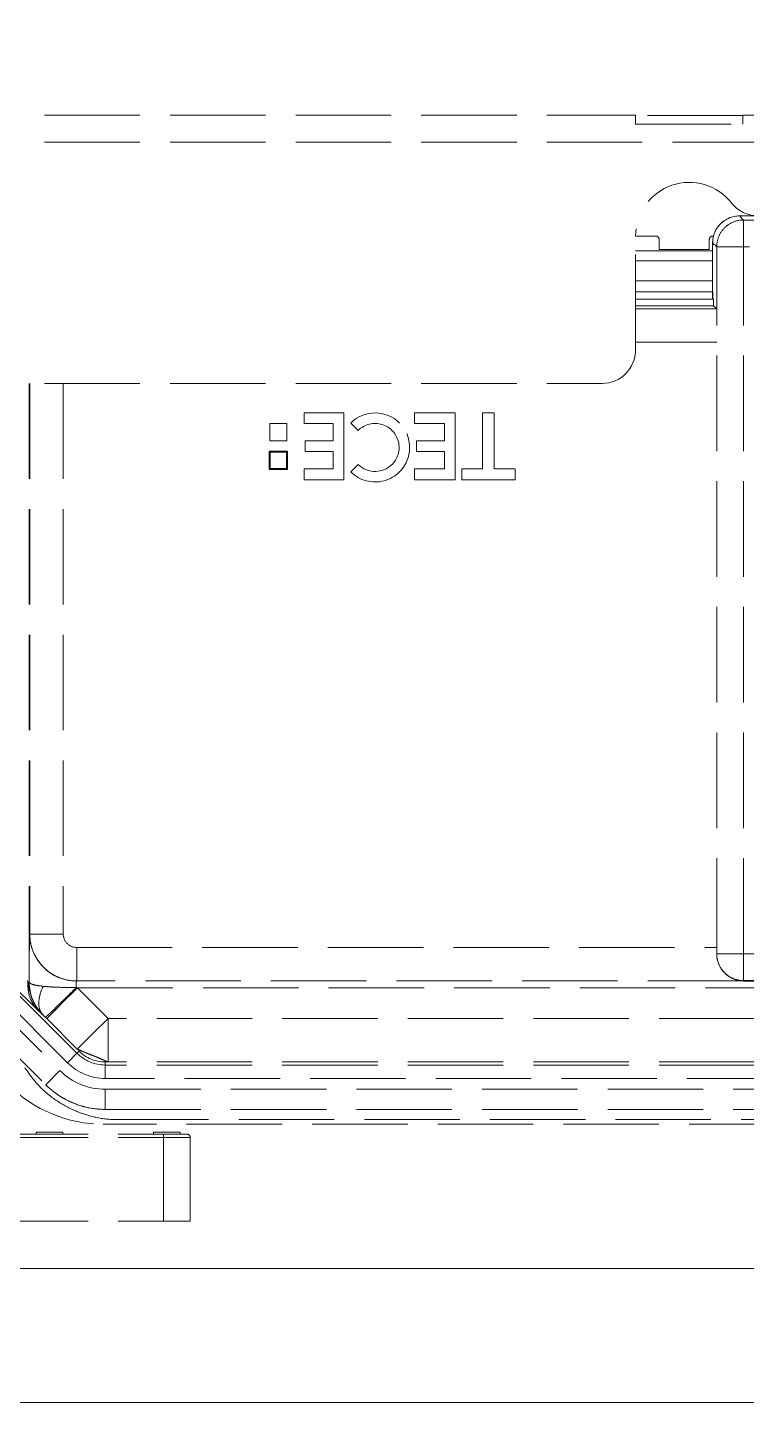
# Model space of a CAD drawing. Header units: inches. Extents: x 258415 to 640093, y 441672 to 945769.
# Drawn here: x 311827.3 to 311934.7, y 467724.1 to 467929.2 of the extents above; entities that cross this region are included whole.
import ezdxf

# ---------------------------------------------------------------- set-up
doc = ezdxf.new("R2010")
doc.units = ezdxf.units.IN
doc.header["$MEASUREMENT"] = 0
doc.linetypes.add('AM_DIN_F_W050', pattern=[6.25, 4.75, -1.5])
doc.layers.add('CQ Marble', color=6, linetype='Continuous', lineweight=0)
for name, color, linetype in [('CQ SANITARY WARES', 212, 'Continuous'), ('grab bar', 7, 'Continuous'), ('SANITARY WARES', 212, 'Continuous')]:
    doc.layers.add(name, color=color, linetype=linetype)

# ---------------------------------------------------------------- blocks, each defined once
blk = doc.blocks.new('ff-12 marble')
at = {"layer": 'CQ Marble', "elevation": 0}
for points in [[(312405.44, 469434.09), (312405.44, 467944.11), (312105.01, 467944.11), (312105.01, 467744.09), (311312.49, 467744.09), (311312.49, 467944.11), (311011.99, 467944.11), (311011.99, 469644.09), (310851.99, 469644.09), (310851.99, 467944.11)], [(312425.44, 469439.09), (312425.44, 467924.11), (312125.01, 467924.11), (312125.01, 467724.09), (311292.49, 467724.09), (311292.49, 467924.11), (310991.99, 467924.11), (310991.99, 469624.09), (310871.99, 469624.09), (310871.99, 467944.11)]]:
    blk.add_lwpolyline(points, dxfattribs=at)
blk = doc.blocks.new('tece profil_9300080 top')
at = {"layer": 'SANITARY WARES', "color": 8, "linetype": 'AM_DIN_F_W050', "lineweight": 0, "ltscale": 3}
for p, q in [((334889.32, 481312.97), (334889.32, 481325.47)), ((334889.32, 481325.47), (334893.32, 481325.47)), ((334956.32, 481325.47), (334893.32, 481325.47)), ((334893.32, 481312.97), (334893.32, 481325.47)), ((334893.32, 481312.97), (334889.32, 481312.97)), ((334893.32, 481312.47), (334893.32, 481312.97)), ((334956.32, 481312.97), (334893.32, 481312.97)), ((334519.35, 481310.98), (334902.29, 481310.98)), ((334519.35, 481310.98), (334902.29, 481310.98)), ((334519.35, 481310.98), (334902.29, 481310.98)), ((334890.32, 481312.47), (334889.82, 481312.47)), ((334893.32, 481312.47), (334890.32, 481312.47)), ((334890.82, 481312.47), (334890.82, 481312.17)), ((334892.82, 481312.17), (334890.82, 481312.17)), ((334894.82, 481312.17), (334892.82, 481312.17)), ((334956.32, 481312.47), (334893.32, 481312.47)), ((334894.82, 481312.47), (334894.82, 481312.17)), ((334902.29, 481310.98), (334902.29, 481310.98)), ((334902.29, 481310.98), (334902.29, 481310.98)), ((334908.32, 481312.47), (334908.32, 481312.17)), ((334910.32, 481312.17), (334908.32, 481312.17)), ((334912.32, 481312.17), (334910.32, 481312.17)), ((334912.32, 481312.47), (334912.32, 481312.17)), ((334900.82, 481310.28), (334520.82, 481310.28)), ((334901.99, 481308.78), (334767.02, 481308.78)), ((334901.99, 481305.78), (334901.99, 481308.78)), ((334901.99, 481305.78), (334519.66, 481305.78)), ((334908.77, 481302.96), (334910.89, 481305.09)), ((334934.82, 481281.16), (334910.89, 481305.09)), ((334519.66, 481304.16), (334901.99, 481304.16)), ((334901.99, 481302.16), (334901.99, 481304.16)), ((334934.82, 481276.92), (334908.77, 481302.96)), ((334711.32, 481302.16), (334901.99, 481302.16)), ((334711.32, 481301.7), (334901.58, 481301.7)), ((334901.58, 481301.7), (334901.58, 481298.69)), ((334901.99, 481301.7), (334901.99, 481302.16)), ((334905.89, 481300.08), (334906.22, 481300.41)), ((334906.22, 481300.41), (334907.63, 481301.82)), ((334906.22, 481300.41), (334934.23, 481272.39)), ((334907.63, 481301.82), (334934.82, 481274.63)), ((334901.58, 481298.69), (334901.58, 481298.43)), ((334901.58, 481298.43), (334901.58, 481295.2)), ((334904.05, 481297.66), (334906.18, 481299.8)), ((334910.74, 481295.23), (334906.18, 481299.8)), ((334901.58, 481295.2), (334903.86, 481297.48)), ((334903.86, 481297.48), (334904.05, 481297.66)), ((334711.32, 481295.2), (334901.58, 481295.2)), ((334906.15, 481290.63), (334901.58, 481295.2)), ((334908.83, 481293.32), (334910.74, 481295.23)), ((334910.95, 481295.03), (334910.74, 481295.23)), ((334911.3, 481294.68), (334911.31, 481294.68)), ((334906.15, 481290.63), (334908.61, 481293.1)), ((334908.61, 481293.1), (334908.83, 481293.32)), ((334906.15, 481290.63), (334711.32, 481290.63)), ((334906.35, 481290.61), (334906.15, 481290.63)), ((334806.71, 481289.63), (334711.32, 481289.63)), ((334806.71, 481289.56), (334711.32, 481289.56)), ((334806.76, 481289.63), (334806.71, 481289.63)), ((334806.76, 481289.62), (334806.71, 481289.56)), ((334806.71, 481285.56), (334806.71, 481289.56)), ((334806.76, 481289.62), (334906.26, 481289.62)), ((334906.28, 481289.63), (334906.26, 481289.62)), ((334906.26, 481284.62), (334906.26, 481289.62)), ((334913.35, 481289.73), (334913.36, 481289.73)), ((334913.36, 481282.62), (334913.36, 481289.73)), ((334913.36, 481289.73), (334913.54, 481289.73)), ((334913.54, 481289.73), (334913.61, 481289.55)), ((334806.71, 481285.56), (334796.61, 481285.56)), ((334810.71, 481285.56), (334806.71, 481285.56)), ((334806.71, 481285.56), (334806.71, 481180.09)), ((334810.71, 481285.56), (334810.71, 481180.09)), ((334906.26, 481284.62), (334810.72, 481284.62)), ((334908.26, 481282.62), (334913.26, 481282.62)), ((334908.26, 481200.47), (334908.26, 481282.62)), ((334913.28, 481282.63), (334913.26, 481282.62)), ((334913.26, 481200.47), (334913.26, 481282.62)), ((334913.36, 481200.47), (334913.36, 481282.62)), ((334840.82, 481214.84), (334840.82, 481214.84)), ((334848.79, 481214.84), (334840.82, 481214.84)), ((334840.82, 481214.84), (334840.82, 481213.22)), ((334848.79, 481214.84), (334848.79, 481214.84)), ((334848.79, 481213.22), (334848.79, 481214.84)), ((334849.74, 481214.84), (334849.74, 481214.84)), ((334855.82, 481214.84), (334849.74, 481214.84)), ((334849.74, 481214.84), (334849.74, 481204.84)), ((334855.82, 481214.84), (334855.82, 481214.84)), ((334855.82, 481213.22), (334855.82, 481214.84)), ((334866.36, 481214.84), (334866.36, 481214.84)), ((334872.31, 481214.84), (334866.36, 481214.84)), ((334866.36, 481214.84), (334866.36, 481204.84)), ((334872.31, 481214.84), (334872.31, 481214.84)), ((334872.31, 481213.22), (334872.31, 481214.84)), ((334840.82, 481213.22), (334840.82, 481213.22)), ((334840.82, 481213.22), (334843.93, 481213.22)), ((334843.93, 481213.22), (334843.93, 481213.22)), ((334843.93, 481213.22), (334843.93, 481204.84)), ((334845.69, 481213.22), (334845.69, 481213.22)), ((334845.69, 481204.84), (334845.69, 481213.22)), ((334845.69, 481213.22), (334848.79, 481213.22)), ((334848.79, 481213.22), (334848.79, 481213.22)), ((334851.36, 481213.22), (334851.36, 481213.22)), ((334851.36, 481210.65), (334851.36, 481213.22)), ((334851.36, 481213.22), (334855.82, 481213.22)), ((334855.82, 481213.22), (334855.82, 481213.22)), ((334864.25, 481212.55), (334865.35, 481213.66)), ((334864.25, 481212.55), (334864.25, 481212.55)), ((334865.35, 481213.66), (334865.35, 481213.66)), ((334867.98, 481213.22), (334867.98, 481213.22)), ((334867.98, 481210.65), (334867.98, 481213.22)), ((334867.98, 481213.22), (334872.31, 481213.22)), ((334872.31, 481213.22), (334872.31, 481213.22)), ((334874.8, 481213.31), (334874.8, 481213.31)), ((334874.96, 481213.31), (334874.8, 481213.31)), ((334874.8, 481213.31), (334874.8, 481213.15)), ((334874.8, 481213.15), (334874.8, 481210.74)), ((334877.37, 481213.31), (334874.96, 481213.31)), ((334874.96, 481213.15), (334874.96, 481213.15)), ((334874.96, 481210.74), (334874.96, 481213.15)), ((334874.96, 481213.15), (334877.37, 481213.15)), ((334877.53, 481213.31), (334877.37, 481213.31)), ((334877.37, 481213.15), (334877.37, 481213.15)), ((334877.37, 481213.15), (334877.37, 481210.74)), ((334877.53, 481213.31), (334877.53, 481213.31)), ((334877.53, 481213.15), (334877.53, 481213.31)), ((334877.53, 481210.74), (334877.53, 481213.15)), ((334851.36, 481210.65), (334851.36, 481210.65)), ((334855.55, 481210.65), (334851.36, 481210.65)), ((334855.55, 481210.65), (334855.55, 481210.65)), ((334855.55, 481209.03), (334855.55, 481210.65)), ((334867.98, 481210.65), (334867.98, 481210.65)), ((334872.17, 481210.65), (334867.98, 481210.65)), ((334872.17, 481210.65), (334872.17, 481210.65)), ((334872.17, 481209.03), (334872.17, 481210.65)), ((334874.8, 481210.74), (334874.8, 481210.58)), ((334874.8, 481210.58), (334874.8, 481210.58)), ((334874.8, 481210.58), (334874.96, 481210.58)), ((334874.96, 481210.74), (334874.96, 481210.74)), ((334877.37, 481210.74), (334874.96, 481210.74)), ((334874.96, 481210.58), (334877.37, 481210.58)), ((334877.37, 481210.74), (334877.37, 481210.74)), ((334877.37, 481210.58), (334877.53, 481210.58)), ((334877.53, 481210.58), (334877.53, 481210.74)), ((334877.53, 481210.58), (334877.53, 481210.58)), ((334851.36, 481209.03), (334851.36, 481209.03)), ((334851.36, 481206.46), (334851.36, 481209.03)), ((334851.36, 481209.03), (334855.55, 481209.03)), ((334855.55, 481209.03), (334855.55, 481209.03)), ((334867.98, 481209.03), (334867.98, 481209.03)), ((334867.98, 481206.46), (334867.98, 481209.03)), ((334867.98, 481209.03), (334872.17, 481209.03)), ((334872.17, 481209.03), (334872.17, 481209.03)), ((334874.88, 481209.04), (334874.88, 481209.04)), ((334877.45, 481209.04), (334874.88, 481209.04)), ((334874.88, 481209.04), (334874.88, 481206.46)), ((334877.45, 481209.04), (334877.45, 481209.04)), ((334877.45, 481206.46), (334877.45, 481209.04)), ((334851.36, 481206.46), (334851.36, 481206.46)), ((334855.82, 481206.46), (334851.36, 481206.46)), ((334855.82, 481206.46), (334855.82, 481206.46)), ((334855.82, 481204.84), (334855.82, 481206.46)), ((334864.25, 481207.48), (334864.25, 481207.48)), ((334865.35, 481206.38), (334864.25, 481207.48)), ((334865.35, 481206.38), (334865.35, 481206.38)), ((334867.98, 481206.46), (334867.98, 481206.46)), ((334872.31, 481206.46), (334867.98, 481206.46)), ((334872.31, 481206.46), (334872.31, 481206.46)), ((334872.31, 481204.84), (334872.31, 481206.46)), ((334874.88, 481206.46), (334874.88, 481206.46)), ((334874.88, 481206.46), (334877.45, 481206.46)), ((334877.45, 481206.46), (334877.45, 481206.46)), ((334843.93, 481204.84), (334843.93, 481204.84)), ((334843.93, 481204.84), (334845.69, 481204.84)), ((334845.69, 481204.84), (334845.69, 481204.84)), ((334849.74, 481204.84), (334849.74, 481204.84)), ((334849.74, 481204.84), (334855.82, 481204.84)), ((334855.82, 481204.84), (334855.82, 481204.84)), ((334866.36, 481204.84), (334866.36, 481204.84)), ((334866.36, 481204.84), (334872.31, 481204.84)), ((334872.31, 481204.84), (334872.31, 481204.84)), ((334929.82, 481200.47), (334827.82, 481200.47)), ((334810.72, 481194.33), (334822.82, 481194.33)), ((334822.82, 481195.47), (334822.82, 481178.47)), ((334810.76, 481189.33), (334822.82, 481189.33)), ((334810.76, 481189.33), (334811.19, 481188.9)), ((334822.82, 481188.9), (334811.19, 481188.9)), ((334811.19, 481188.9), (334811.19, 481187.9)), ((334811.19, 481187.9), (334822.82, 481187.9)), ((334811.32, 481185.18), (334811.32, 481187.9)), ((334822.82, 481186.79), (334811.32, 481186.79)), ((334811.32, 481186.79), (334811.32, 481185.18)), ((334811.32, 481185.18), (334811.32, 481182.18)), ((334811.32, 481185.18), (334822.82, 481185.18)), ((334811.32, 481182.18), (334811.32, 481185.18)), ((334811.32, 481182.18), (334811.32, 481179.48)), ((334811.32, 481182.18), (334822.82, 481182.18)), ((334811.32, 481179.48), (334811.32, 481182.18)), ((334806.71, 481180.09), (334805.82, 481180.09)), ((334806.71, 481176.09), (334806.71, 481180.09)), ((334810.71, 481180.09), (334806.71, 481180.09)), ((334811.32, 481179.48), (334810.71, 481180.09)), ((334811.32, 481180.67), (334822.82, 481180.67)), ((334811.82, 481180.48), (334819.32, 481180.48)), ((334811.82, 481180.48), (334811.82, 481178.98)), ((334819.32, 481180.48), (334819.32, 481178.98)), ((334811.32, 481178.48), (334811.18, 481178.48)), ((334822.82, 481178.48), (334819.82, 481178.48)), ((334806.71, 481176.09), (334614.93, 481176.09)), ((334804.57, 481175.48), (334807.32, 481175.48)), ((334804.57, 481175.48), (334807.32, 481175.48)), ((334807.32, 481175.48), (334806.71, 481176.09)), ((334929.82, 481164.47), (334491.82, 481164.47)), ((334822.82, 481161.8), (334806.82, 481161.8)), ((334806.82, 481161.8), (334806.82, 481160.47)), ((334822.82, 481161.8), (334822.82, 481160.47)), ((334806.82, 481160.47), (334614.82, 481160.47)), ((334806.82, 481160.49), (334822.82, 481160.49)), ((334929.82, 481160.47), (334822.82, 481160.47))]:
    blk.add_line(p, q, dxfattribs=at)
for centre, radius, start, end in [((334889.82, 481312.97), 0.5, 180, 270), ((334902.29, 481290.98), 20, 45, 90), ((334902.29, 481290.98), 20, 45, 90), ((334901.99, 481296.18), 12.6, 75.6961, 90), ((334901.99, 481296.18), 12.6, 45, 90), ((334901.99, 481296.18), 12.6, 74.2286, 75.6961), ((334901.99, 481296.18), 12.6, 60.754, 74.2286), ((334901.99, 481296.18), 12.6, 59.2727, 60.754), ((334901.99, 481296.18), 12.6, 45, 59.2727), ((334901.99, 481296.18), 9.6, 45, 90), ((334901.32, 481295.16), 14.62, 45.8197, 46.2304), ((334901.99, 481296.18), 7.98, 45, 90), ((334901.99, 481296.18), 5.98, 45, 90), ((334901.99, 481296.17), 5.53, 45, 90), ((334969.04, 481353.03), 82.09, 224.9554, 225.3005), ((334906.35, 481289.73), 7, 0.0391, 45.0258), ((334906.36, 481289.73), 7, 359.9988, 45.0072), ((334813.84, 481191.57), 141.89, 46.2001, 46.6145), ((335114.96, 481081.86), 295.12, 134.2553, 134.9811), ((334851.2, 481230.64), 87.83, 45.7743, 46.1443), ((334908.17, 481257.79), 32.77, 84.5923, 86.4444), ((334906.28, 481282.63), 7, 0.0053, 89.9947), ((334906.26, 481282.62), 2, 359.9996, 90.0004), ((334861.71, 481210.02), 5.15, 45, 225), ((334861.71, 481210.02), 3.58, 128.0769, 315), ((334861.71, 481210.02), 3.58, 45, 128.0769), ((334861.71, 481210.02), 5.15, 225, 315), ((334827.82, 481195.47), 5, 90, 180), ((334807.32, 481179.48), 4, 270, 0), ((334814.82, 481178.47), 8, 217.9799, 0), ((334804.57, 481170.47), 5, 37.9799, 90)]:
    blk.add_arc(centre, radius, start, end, dxfattribs=at)
for centre, major_axis, ratio, start_param, end_param in [((334811.3, 481186.79), (0, 2), 0.008727, -1.18026, -0.970247), ((334811.3, 481186.79), (0, 2), 0.008727, -1.57077, -1.18026), ((334807.32, 481179.48), (2.83, -2.83), 0.999924, -0.78536, 0.78536), ((334811.32, 481178.98), (0, 0.5), 0.999997, -3.141593, -1.570796), ((334819.82, 481178.98), (0, 0.5), 0.999997, 1.570796, 3.141593)]:
    blk.add_ellipse(centre, major_axis=major_axis, ratio=ratio, start_param=start_param, end_param=end_param, dxfattribs=at)
for points, knots in [([(334911.44, 481305.72), (334910.94, 481306.19), (334909.57, 481307.33), (334907.11, 481308.83), (334904.03, 481309.89), (334901.89, 481310.28), (334900.82, 481310.28)], [0, 0, 0, 0, 0.174545, 0.451822, 0.72922, 1, 1, 1, 1]), ([(334913.99, 481302.58), (334913.43, 481303.38), (334912.67, 481304.46), (334911.76, 481305.4), (334911.51, 481305.65)], [0, 0, 0, 0, 0.733659, 1, 1, 1, 1]), ([(334901.58, 481301.7), (334901.51, 481301.7), (334901.86, 481301.6), (334901.99, 481301.53), (334902.44, 481301.34), (334903.03, 481301.05), (334903.89, 481300.75), (334904.59, 481300.44), (334905.14, 481300.23), (334905.48, 481300.08), (334905.82, 481299.92), (334905.94, 481299.84), (334906.2, 481299.76), (334906.18, 481299.8)], [0, 0, 0, 0, 0.041485, 0.090951, 0.15186, 0.308463, 0.500906, 0.691091, 0.775278, 0.852739, 0.922946, 0.974005, 1, 1, 1, 1]), ([(334901.58, 481301.7), (334901.63, 481301.7), (334901.72, 481301.7), (334901.83, 481301.7), (334901.91, 481301.7), (334901.95, 481301.7), (334901.97, 481301.71), (334901.99, 481301.7), (334901.99, 481301.7)], [0, 0, 0, 0, 0.366171, 0.686566, 0.814748, 0.913667, 0.977388, 1, 1, 1, 1]), ([(334906.18, 481299.8), (334906.14, 481299.83), (334906.08, 481299.9), (334906, 481299.97), (334905.95, 481300.03), (334905.92, 481300.05), (334905.91, 481300.07), (334905.89, 481300.08), (334905.89, 481300.08)], [0, 0, 0, 0, 0.366378, 0.686747, 0.814873, 0.913732, 0.977405, 1, 1, 1, 1]), ([(334909.01, 481293.23), (334909.27, 481293.49), (334909.64, 481293.85), (334910.11, 481294.29), (334910.39, 481294.55), (334910.61, 481294.75), (334910.77, 481294.91), (334910.87, 481294.97), (334910.93, 481295.03), (334910.95, 481295.03)], [0, 0, 0, 0, 0.415043, 0.586287, 0.730081, 0.844661, 0.928377, 0.980248, 1, 1, 1, 1]), ([(334911.26, 481290.41), (334911.46, 481290.83), (334911.77, 481291.63), (334911.97, 481292.83), (334911.84, 481293.89), (334911.51, 481294.46), (334911.3, 481294.68)], [0, 0, 0, 0, 0.305679, 0.572172, 0.799342, 1, 1, 1, 1]), ([(334913.54, 481289.73), (334913.46, 481290.65), (334913.03, 481292.47), (334911.96, 481294.03), (334911.31, 481294.68)], [0, 0, 0, 0, 0.498169, 1, 1, 1, 1]), ([(334913.54, 481289.73), (334913.6, 481290.51), (334913.42, 481292.09), (334912.58, 481293.44), (334912.05, 481293.98)], [0, 0, 0, 0, 0.506855, 1, 1, 1, 1]), ([(334921.6, 481284.51), (334919.9, 481286.21), (334916.86, 481289.24), (334913.81, 481292.26), (334912.46, 481293.58)], [0, 0, 0, 0, 0.559362, 1, 1, 1, 1]), ([(334906.35, 481290.61), (334906.35, 481290.48), (334906.35, 481290.25), (334906.33, 481289.98), (334906.32, 481289.81), (334906.31, 481289.72), (334906.3, 481289.67), (334906.29, 481289.63), (334906.28, 481289.63)], [0, 0, 0, 0, 0.380276, 0.701327, 0.824655, 0.917049, 0.975536, 1, 1, 1, 1]), ([(334910.2, 481290.5), (334909.9, 481290.52), (334908.62, 481290.58), (334907.34, 481290.6), (334906.35, 481290.61)], [0, 0, 0, 0, 0.231069, 1, 1, 1, 1]), ([(334913.35, 481289.73), (334913.34, 481289.82), (334913.23, 481289.96), (334913.02, 481290.07), (334912.66, 481290.2), (334912.07, 481290.32), (334911.55, 481290.38), (334911.26, 481290.41)], [0, 0, 0, 0, 0.11839, 0.205519, 0.316623, 0.611695, 1, 1, 1, 1]), ([(334810.71, 481285.56), (334810.71, 481286.08), (334810.5, 481287.14), (334809.61, 481288.46), (334808.28, 481289.36), (334807.23, 481289.56), (334806.71, 481289.56)], [0, 0, 0, 0, 0.250035, 0.500011, 0.749989, 1, 1, 1, 1]), ([(334806.76, 481289.62), (334807.21, 481289.61), (334808.14, 481289.44), (334809.42, 481288.68), (334810.45, 481287.36), (334810.72, 481286.19), (334810.72, 481285.57)], [0, 0, 0, 0, 0.21589, 0.444989, 0.702178, 1, 1, 1, 1]), ([(334913.26, 481282.62), (334913.26, 481283.53), (334912.9, 481285.37), (334911.34, 481287.69), (334909.01, 481289.25), (334907.17, 481289.62), (334906.26, 481289.62)], [0, 0, 0, 0, 0.250005, 0.5, 0.749995, 1, 1, 1, 1]), ([(334913.35, 481289.73), (334913.35, 481289.26), (334913.35, 481288.34), (334913.34, 481287.01), (334913.34, 481285.8), (334913.33, 481284.75), (334913.32, 481283.99), (334913.31, 481283.49), (334913.31, 481283.2), (334913.3, 481282.97), (334913.3, 481282.8), (334913.28, 481282.7), (334913.29, 481282.64), (334913.28, 481282.63)], [0, 0, 0, 0, 0.199631, 0.388611, 0.560679, 0.710263, 0.832448, 0.881982, 0.923241, 0.955895, 0.979684, 0.994411, 1, 1, 1, 1]), ([(334806.71, 481176.09), (334807.23, 481176.09), (334808.28, 481176.29), (334809.61, 481177.18), (334810.5, 481178.51), (334810.71, 481179.57), (334810.71, 481180.09)], [0, 0, 0, 0, 0.250011, 0.499988, 0.749965, 1, 1, 1, 1])]:
    blk.add_open_spline(points, degree=3, knots=knots, dxfattribs=at)

msp = doc.modelspace()

# ---------------------------------------------------------------- block references
at = {"layer": 'CQ SANITARY WARES', "rotation": 180}
msp.add_blockref('tece profil_9300080 top', (646740.941, 949076.6, 0), dxfattribs=at)
at = {"layer": 'grab bar'}
msp.add_blockref('ff-12 marble', (0, 0), dxfattribs=at)

doc.saveas('drawing.dxf')
